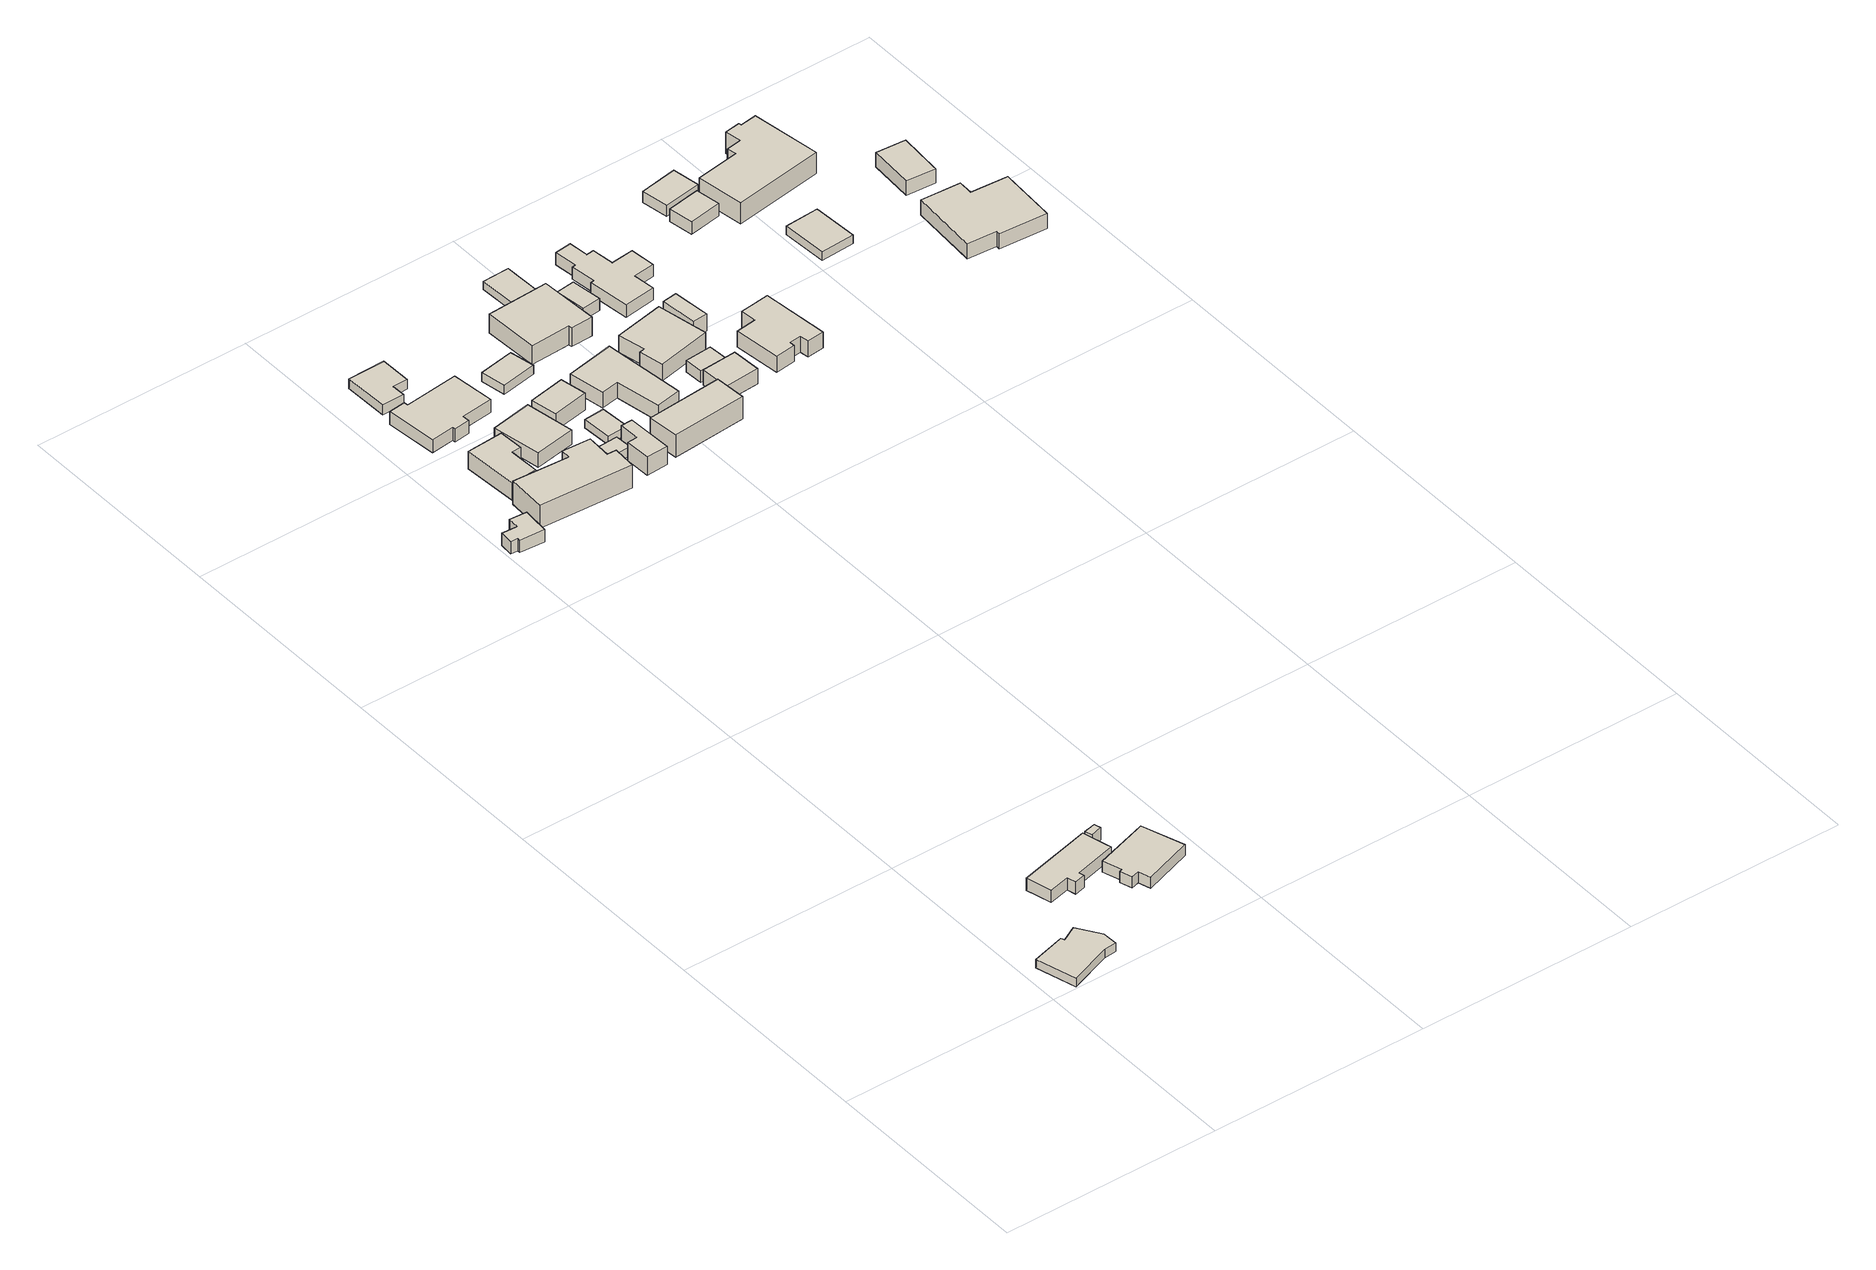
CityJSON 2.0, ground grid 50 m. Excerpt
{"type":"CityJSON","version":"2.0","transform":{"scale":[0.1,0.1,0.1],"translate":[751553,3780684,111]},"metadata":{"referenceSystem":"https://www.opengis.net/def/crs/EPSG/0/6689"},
"CityObjects":{
"building1":{"type":"Building","attributes":{"class":"3001","usage":"461","yearOfConstruction":"0001","measuredHeight":2.2,"storeysAboveGround":9999,"storeysBelowGround":9999,"RiverFloodingRiskAttribute.description":"4","RiverFloodingRiskAttribute.rank":"1","RiverFloodingRiskAttribute.depth":0.094,"RiverFloodingRiskAttribute.adminType":"2","RiverFloodingRiskAttribute.scale":"1","RiverFloodingRiskAttribute.duration":0,"LandSlideRiskAttribute.description":"2","LandSlideRiskAttribute.areaType":"1","BuildingDetailAttribute.totalFloorArea":-9999,"BuildingDetailAttribute.buildingFootprintArea":-9999,"BuildingDetailAttribute.buildingStructureType":"611","BuildingDetailAttribute.fireproofStructureType":"1011","BuildingDetailAttribute.landUseType":"231","BuildingDetailAttribute.specifiedBuildingCoverageRate":-9999,"BuildingDetailAttribute.specifiedFloorAreaRate":-9999,"BuildingDetailAttribute.buildingHeight":-9999,"BuildingDetailAttribute.surveyYear":"0001","BuildingIDAttribute.prefecture":"35","BuildingIDAttribute.city":"35215"},"address":[{"country":"日本","locality":"山口県周南市大字米光米光下"}],"geometry":[{"type":"Solid","lod":"1","boundaries":[[[[0,1,2,3,4,5,6,7]],[[6,8,9,7]],[[5,10,8,6]],[[4,11,10,5]],[[3,12,11,4]],[[2,13,12,3]],[[1,14,13,2]],[[0,15,14,1]],[[7,9,15,0]],[[8,10,11,12,13,14,15,9]]]]}]},
"building2":{"type":"Building","attributes":{"class":"3001","usage":"461","yearOfConstruction":"0001","measuredHeight":3.4,"storeysAboveGround":9999,"storeysBelowGround":9999,"RiverFloodingRiskAttribute.description":"4","RiverFloodingRiskAttribute.rank":"1","RiverFloodingRiskAttribute.depth":0.059,"RiverFloodingRiskAttribute.adminType":"2","RiverFloodingRiskAttribute.scale":"1","RiverFloodingRiskAttribute.duration":1.8,"LandSlideRiskAttribute.description":"2","LandSlideRiskAttribute.areaType":"1","BuildingDetailAttribute.totalFloorArea":-9999,"BuildingDetailAttribute.buildingFootprintArea":-9999,"BuildingDetailAttribute.buildingStructureType":"611","BuildingDetailAttribute.fireproofStructureType":"1011","BuildingDetailAttribute.landUseType":"231","BuildingDetailAttribute.specifiedBuildingCoverageRate":-9999,"BuildingDetailAttribute.specifiedFloorAreaRate":-9999,"BuildingDetailAttribute.buildingHeight":-9999,"BuildingDetailAttribute.surveyYear":"0001","BuildingIDAttribute.prefecture":"35","BuildingIDAttribute.city":"35215"},"address":[{"country":"日本","locality":"山口県周南市大字米光米光下"}],"geometry":[{"type":"Solid","lod":"1","boundaries":[[[[16,17,18,19,20,21,22,23]],[[22,24,25,23]],[[21,26,24,22]],[[20,27,26,21]],[[19,28,27,20]],[[18,29,28,19]],[[17,30,29,18]],[[16,31,30,17]],[[23,25,31,16]],[[24,26,27,28,29,30,31,25]]]]}]},
"building3":{"type":"Building","attributes":{"class":"3001","usage":"461","yearOfConstruction":"0001","measuredHeight":3,"storeysAboveGround":9999,"storeysBelowGround":9999,"RiverFloodingRiskAttribute.description":"4","RiverFloodingRiskAttribute.rank":"1","RiverFloodingRiskAttribute.depth":0.1,"RiverFloodingRiskAttribute.adminType":"2","RiverFloodingRiskAttribute.scale":"1","RiverFloodingRiskAttribute.duration":1.8,"LandSlideRiskAttribute.description":"2","LandSlideRiskAttribute.areaType":"1","BuildingDetailAttribute.totalFloorArea":-9999,"BuildingDetailAttribute.buildingFootprintArea":-9999,"BuildingDetailAttribute.buildingStructureType":"611","BuildingDetailAttribute.fireproofStructureType":"1011","BuildingDetailAttribute.landUseType":"231","BuildingDetailAttribute.specifiedBuildingCoverageRate":-9999,"BuildingDetailAttribute.specifiedFloorAreaRate":-9999,"BuildingDetailAttribute.buildingHeight":-9999,"BuildingDetailAttribute.surveyYear":"0001","BuildingIDAttribute.prefecture":"35","BuildingIDAttribute.city":"35215"},"address":[{"country":"日本","locality":"山口県周南市大字米光米光下"}],"geometry":[{"type":"Solid","lod":"1","boundaries":[[[[32,33,34,35]],[[34,36,37,35]],[[33,38,36,34]],[[32,39,38,33]],[[35,37,39,32]],[[36,38,39,37]]]]}]},
"building4":{"type":"Building","attributes":{"name":"和田老人憩いの家・老人作業所","class":"3001","usage":"461","yearOfConstruction":"0001","measuredHeight":3.2,"storeysAboveGround":9999,"storeysBelowGround":9999,"RiverFloodingRiskAttribute.description":"4","RiverFloodingRiskAttribute.rank":"1","RiverFloodingRiskAttribute.depth":0.117,"RiverFloodingRiskAttribute.adminType":"2","RiverFloodingRiskAttribute.scale":"1","RiverFloodingRiskAttribute.duration":1.8,"LandSlideRiskAttribute.description":"2","LandSlideRiskAttribute.areaType":"1","BuildingDetailAttribute.totalFloorArea":-9999,"BuildingDetailAttribute.buildingFootprintArea":-9999,"BuildingDetailAttribute.buildingStructureType":"611","BuildingDetailAttribute.fireproofStructureType":"1011","BuildingDetailAttribute.landUseType":"231","BuildingDetailAttribute.specifiedBuildingCoverageRate":-9999,"BuildingDetailAttribute.specifiedFloorAreaRate":-9999,"BuildingDetailAttribute.buildingHeight":-9999,"BuildingDetailAttribute.surveyYear":"0001","BuildingIDAttribute.prefecture":"35","BuildingIDAttribute.city":"35215"},"address":[{"country":"日本","locality":"山口県周南市大字米光米光下"}],"geometry":[{"type":"Solid","lod":"1","boundaries":[[[[40,41,42,43,44,45,46,47]],[[46,48,49,47]],[[45,50,48,46]],[[44,51,50,45]],[[43,52,51,44]],[[42,53,52,43]],[[41,54,53,42]],[[40,55,54,41]],[[47,49,55,40]],[[48,50,51,52,53,54,55,49]]]]}]},
"building5":{"type":"Building","attributes":{"class":"3001","usage":"461","yearOfConstruction":"0001","measuredHeight":3,"storeysAboveGround":9999,"storeysBelowGround":9999,"RiverFloodingRiskAttribute.description":"4","RiverFloodingRiskAttribute.rank":"2","RiverFloodingRiskAttribute.depth":1.31,"RiverFloodingRiskAttribute.adminType":"2","RiverFloodingRiskAttribute.scale":"2","RiverFloodingRiskAttribute.duration":4.7,"BuildingDetailAttribute.totalFloorArea":-9999,"BuildingDetailAttribute.buildingFootprintArea":-9999,"BuildingDetailAttribute.buildingStructureType":"611","BuildingDetailAttribute.fireproofStructureType":"1011","BuildingDetailAttribute.landUseType":"231","BuildingDetailAttribute.specifiedBuildingCoverageRate":-9999,"BuildingDetailAttribute.specifiedFloorAreaRate":-9999,"BuildingDetailAttribute.buildingHeight":-9999,"BuildingDetailAttribute.surveyYear":"0001","BuildingIDAttribute.prefecture":"35","BuildingIDAttribute.city":"35215"},"address":[{"country":"日本","locality":"山口県周南市大字米光米光下"}],"geometry":[{"type":"Solid","lod":"1","boundaries":[[[[56,57,58,59,60,61,62,63]],[[62,64,65,63]],[[61,66,64,62]],[[60,67,66,61]],[[59,68,67,60]],[[58,69,68,59]],[[57,70,69,58]],[[56,71,70,57]],[[63,65,71,56]],[[64,66,67,68,69,70,71,65]]]]}]},
"building6":{"type":"Building","attributes":{"class":"3001","usage":"461","yearOfConstruction":"0001","measuredHeight":5.8,"storeysAboveGround":9999,"storeysBelowGround":9999,"RiverFloodingRiskAttribute.description":"4","RiverFloodingRiskAttribute.rank":"1","RiverFloodingRiskAttribute.depth":0.228,"RiverFloodingRiskAttribute.adminType":"2","RiverFloodingRiskAttribute.scale":"1","RiverFloodingRiskAttribute.duration":2.1,"BuildingDetailAttribute.totalFloorArea":-9999,"BuildingDetailAttribute.buildingFootprintArea":-9999,"BuildingDetailAttribute.buildingStructureType":"611","BuildingDetailAttribute.fireproofStructureType":"1011","BuildingDetailAttribute.landUseType":"231","BuildingDetailAttribute.specifiedBuildingCoverageRate":-9999,"BuildingDetailAttribute.specifiedFloorAreaRate":-9999,"BuildingDetailAttribute.buildingHeight":-9999,"BuildingDetailAttribute.surveyYear":"0001","BuildingIDAttribute.prefecture":"35","BuildingIDAttribute.city":"35215"},"address":[{"country":"日本","locality":"山口県周南市大字米光米光下"}],"geometry":[{"type":"Solid","lod":"1","boundaries":[[[[72,73,74,75,76,77]],[[76,78,79,77]],[[75,80,78,76]],[[74,81,80,75]],[[73,82,81,74]],[[72,83,82,73]],[[77,79,83,72]],[[78,80,81,82,83,79]]]]}]},
"building7":{"type":"Building","attributes":{"class":"3001","usage":"461","yearOfConstruction":"0001","measuredHeight":7.4,"storeysAboveGround":9999,"storeysBelowGround":9999,"RiverFloodingRiskAttribute.description":"4","RiverFloodingRiskAttribute.rank":"1","RiverFloodingRiskAttribute.depth":0.228,"RiverFloodingRiskAttribute.adminType":"2","RiverFloodingRiskAttribute.scale":"1","RiverFloodingRiskAttribute.duration":2.1,"BuildingDetailAttribute.totalFloorArea":-9999,"BuildingDetailAttribute.buildingFootprintArea":-9999,"BuildingDetailAttribute.buildingStructureType":"611","BuildingDetailAttribute.fireproofStructureType":"1011","BuildingDetailAttribute.landUseType":"231","BuildingDetailAttribute.specifiedBuildingCoverageRate":-9999,"BuildingDetailAttribute.specifiedFloorAreaRate":-9999,"BuildingDetailAttribute.buildingHeight":-9999,"BuildingDetailAttribute.surveyYear":"0001","BuildingIDAttribute.prefecture":"35","BuildingIDAttribute.city":"35215"},"address":[{"country":"日本","locality":"山口県周南市大字米光米光下"}],"geometry":[{"type":"Solid","lod":"1","boundaries":[[[[84,85,86,87,88,89,90,91]],[[90,92,93,91]],[[89,94,92,90]],[[88,95,94,89]],[[87,96,95,88]],[[86,97,96,87]],[[85,98,97,86]],[[84,99,98,85]],[[91,93,99,84]],[[92,94,95,96,97,98,99,93]]]]}]},
"building8":{"type":"Building","attributes":{"class":"3001","usage":"461","yearOfConstruction":"0001","measuredHeight":2.9,"storeysAboveGround":9999,"storeysBelowGround":9999,"RiverFloodingRiskAttribute.description":"4","RiverFloodingRiskAttribute.rank":"2","RiverFloodingRiskAttribute.depth":0.991,"RiverFloodingRiskAttribute.adminType":"2","RiverFloodingRiskAttribute.scale":"2","RiverFloodingRiskAttribute.duration":1,"BuildingDetailAttribute.totalFloorArea":-9999,"BuildingDetailAttribute.buildingFootprintArea":-9999,"BuildingDetailAttribute.buildingStructureType":"611","BuildingDetailAttribute.fireproofStructureType":"1011","BuildingDetailAttribute.landUseType":"231","BuildingDetailAttribute.specifiedBuildingCoverageRate":-9999,"BuildingDetailAttribute.specifiedFloorAreaRate":-9999,"BuildingDetailAttribute.buildingHeight":-9999,"BuildingDetailAttribute.surveyYear":"0001","BuildingIDAttribute.prefecture":"35","BuildingIDAttribute.city":"35215"},"address":[{"country":"日本","locality":"山口県周南市大字米光米光下"}],"geometry":[{"type":"Solid","lod":"1","boundaries":[[[[100,101,102,103,104,105]],[[104,106,107,105]],[[103,108,106,104]],[[102,109,108,103]],[[101,110,109,102]],[[100,111,110,101]],[[105,107,111,100]],[[106,108,109,110,111,107]]]]}]},
"building9":{"type":"Building","attributes":{"class":"3001","usage":"461","yearOfConstruction":"0001","measuredHeight":5.1,"storeysAboveGround":9999,"storeysBelowGround":9999,"RiverFloodingRiskAttribute.description":"4","RiverFloodingRiskAttribute.rank":"2","RiverFloodingRiskAttribute.depth":1.41,"RiverFloodingRiskAttribute.adminType":"2","RiverFloodingRiskAttribute.scale":"2","RiverFloodingRiskAttribute.duration":1.6,"BuildingDetailAttribute.totalFloorArea":-9999,"BuildingDetailAttribute.buildingFootprintArea":-9999,"BuildingDetailAttribute.buildingStructureType":"611","BuildingDetailAttribute.fireproofStructureType":"1011","BuildingDetailAttribute.landUseType":"231","BuildingDetailAttribute.specifiedBuildingCoverageRate":-9999,"BuildingDetailAttribute.specifiedFloorAreaRate":-9999,"BuildingDetailAttribute.buildingHeight":-9999,"BuildingDetailAttribute.surveyYear":"0001","BuildingIDAttribute.prefecture":"35","BuildingIDAttribute.city":"35215"},"address":[{"country":"日本","locality":"山口県周南市大字米光米光下"}],"geometry":[{"type":"Solid","lod":"1","boundaries":[[[[112,113,114,115,116,117,118,119,120,121]],[[120,122,123,121]],[[119,124,122,120]],[[118,125,124,119]],[[117,126,125,118]],[[116,127,126,117]],[[115,128,127,116]],[[114,129,128,115]],[[113,130,129,114]],[[112,131,130,113]],[[121,123,131,112]],[[122,124,125,126,127,128,129,130,131,123]]]]}]},
"building10":{"type":"Building","attributes":{"class":"3001","usage":"461","yearOfConstruction":"0001","measuredHeight":5,"storeysAboveGround":9999,"storeysBelowGround":9999,"RiverFloodingRiskAttribute.description":"4","RiverFloodingRiskAttribute.rank":"1","RiverFloodingRiskAttribute.depth":0.011,"RiverFloodingRiskAttribute.adminType":"2","RiverFloodingRiskAttribute.scale":"1","RiverFloodingRiskAttribute.duration":2.1,"BuildingDetailAttribute.totalFloorArea":-9999,"BuildingDetailAttribute.buildingFootprintArea":-9999,"BuildingDetailAttribute.buildingStructureType":"611","BuildingDetailAttribute.fireproofStructureType":"1011","BuildingDetailAttribute.landUseType":"231","BuildingDetailAttribute.specifiedBuildingCoverageRate":-9999,"BuildingDetailAttribute.specifiedFloorAreaRate":-9999,"BuildingDetailAttribute.buildingHeight":-9999,"BuildingDetailAttribute.surveyYear":"0001","BuildingIDAttribute.prefecture":"35","BuildingIDAttribute.city":"35215"},"address":[{"country":"日本","locality":"山口県周南市大字米光米光下"}],"geometry":[{"type":"Solid","lod":"1","boundaries":[[[[132,133,134,135]],[[134,136,137,135]],[[133,138,136,134]],[[132,139,138,133]],[[135,137,139,132]],[[136,138,139,137]]]]}]},
"building11":{"type":"Building","attributes":{"class":"3001","usage":"461","yearOfConstruction":"0001","measuredHeight":2.4,"storeysAboveGround":9999,"storeysBelowGround":9999,"RiverFloodingRiskAttribute.description":"4","RiverFloodingRiskAttribute.rank":"1","RiverFloodingRiskAttribute.depth":0.007,"RiverFloodingRiskAttribute.adminType":"2","RiverFloodingRiskAttribute.scale":"1","RiverFloodingRiskAttribute.duration":2.1,"BuildingDetailAttribute.totalFloorArea":-9999,"BuildingDetailAttribute.buildingFootprintArea":-9999,"BuildingDetailAttribute.buildingStructureType":"611","BuildingDetailAttribute.fireproofStructureType":"1011","BuildingDetailAttribute.landUseType":"231","BuildingDetailAttribute.specifiedBuildingCoverageRate":-9999,"BuildingDetailAttribute.specifiedFloorAreaRate":-9999,"BuildingDetailAttribute.buildingHeight":-9999,"BuildingDetailAttribute.surveyYear":"0001","BuildingIDAttribute.prefecture":"35","BuildingIDAttribute.city":"35215"},"address":[{"country":"日本","locality":"山口県周南市大字米光米光下"}],"geometry":[{"type":"Solid","lod":"1","boundaries":[[[[140,141,142,143]],[[142,144,145,143]],[[141,146,144,142]],[[140,147,146,141]],[[143,145,147,140]],[[144,146,147,145]]]]}]},
"building12":{"type":"Building","attributes":{"class":"3001","usage":"461","yearOfConstruction":"0001","measuredHeight":4.7,"storeysAboveGround":9999,"storeysBelowGround":9999,"RiverFloodingRiskAttribute.description":"4","RiverFloodingRiskAttribute.rank":"1","RiverFloodingRiskAttribute.depth":0.129,"RiverFloodingRiskAttribute.adminType":"2","RiverFloodingRiskAttribute.scale":"1","RiverFloodingRiskAttribute.duration":2.1,"BuildingDetailAttribute.totalFloorArea":-9999,"BuildingDetailAttribute.buildingFootprintArea":-9999,"BuildingDetailAttribute.buildingStructureType":"611","BuildingDetailAttribute.fireproofStructureType":"1011","BuildingDetailAttribute.landUseType":"231","BuildingDetailAttribute.specifiedBuildingCoverageRate":-9999,"BuildingDetailAttribute.specifiedFloorAreaRate":-9999,"BuildingDetailAttribute.buildingHeight":-9999,"BuildingDetailAttribute.surveyYear":"0001","BuildingIDAttribute.prefecture":"35","BuildingIDAttribute.city":"35215"},"address":[{"country":"日本","locality":"山口県周南市大字米光米光下"}],"geometry":[{"type":"Solid","lod":"1","boundaries":[[[[148,149,150,151,152,153]],[[152,154,155,153]],[[151,156,154,152]],[[150,157,156,151]],[[149,158,157,150]],[[148,159,158,149]],[[153,155,159,148]],[[154,156,157,158,159,155]]]]}]},
"building13":{"type":"Building","attributes":{"class":"3001","usage":"461","yearOfConstruction":"0001","measuredHeight":4.2,"storeysAboveGround":9999,"storeysBelowGround":9999,"RiverFloodingRiskAttribute.description":"4","RiverFloodingRiskAttribute.rank":"1","RiverFloodingRiskAttribute.depth":0.018,"RiverFloodingRiskAttribute.adminType":"2","RiverFloodingRiskAttribute.scale":"1","RiverFloodingRiskAttribute.duration":2.1,"BuildingDetailAttribute.totalFloorArea":-9999,"BuildingDetailAttribute.buildingFootprintArea":-9999,"BuildingDetailAttribute.buildingStructureType":"611","BuildingDetailAttribute.fireproofStructureType":"1011","BuildingDetailAttribute.landUseType":"231","BuildingDetailAttribute.specifiedBuildingCoverageRate":-9999,"BuildingDetailAttribute.specifiedFloorAreaRate":-9999,"BuildingDetailAttribute.buildingHeight":-9999,"BuildingDetailAttribute.surveyYear":"0001","BuildingIDAttribute.prefecture":"35","BuildingIDAttribute.city":"35215"},"address":[{"country":"日本","locality":"山口県周南市大字米光米光下"}],"geometry":[{"type":"Solid","lod":"1","boundaries":[[[[160,161,162,163]],[[162,164,165,163]],[[161,166,164,162]],[[160,167,166,161]],[[163,165,167,160]],[[164,166,167,165]]]]}]},
"building14":{"type":"Building","attributes":{"class":"3001","usage":"461","yearOfConstruction":"0001","measuredHeight":2,"storeysAboveGround":9999,"storeysBelowGround":9999,"RiverFloodingRiskAttribute.description":"4","RiverFloodingRiskAttribute.rank":"1","RiverFloodingRiskAttribute.depth":0.123,"RiverFloodingRiskAttribute.adminType":"2","RiverFloodingRiskAttribute.scale":"1","RiverFloodingRiskAttribute.duration":2.1,"BuildingDetailAttribute.totalFloorArea":-9999,"BuildingDetailAttribute.buildingFootprintArea":-9999,"BuildingDetailAttribute.buildingStructureType":"611","BuildingDetailAttribute.fireproofStructureType":"1011","BuildingDetailAttribute.landUseType":"231","BuildingDetailAttribute.specifiedBuildingCoverageRate":-9999,"BuildingDetailAttribute.specifiedFloorAreaRate":-9999,"BuildingDetailAttribute.buildingHeight":-9999,"BuildingDetailAttribute.surveyYear":"0001","BuildingIDAttribute.prefecture":"35","BuildingIDAttribute.city":"35215"},"address":[{"country":"日本","locality":"山口県周南市大字米光米光下"}],"geometry":[{"type":"Solid","lod":"1","boundaries":[[[[168,169,170,171]],[[170,172,173,171]],[[169,174,172,170]],[[168,175,174,169]],[[171,173,175,168]],[[172,174,175,173]]]]}]},
"building15":{"type":"Building","attributes":{"class":"3001","usage":"461","yearOfConstruction":"0001","measuredHeight":2.4,"storeysAboveGround":9999,"storeysBelowGround":9999,"RiverFloodingRiskAttribute.description":"4","RiverFloodingRiskAttribute.rank":"2","RiverFloodingRiskAttribute.depth":1.31,"RiverFloodingRiskAttribute.adminType":"2","RiverFloodingRiskAttribute.scale":"2","RiverFloodingRiskAttribute.duration":1.6,"BuildingDetailAttribute.totalFloorArea":-9999,"BuildingDetailAttribute.buildingFootprintArea":-9999,"BuildingDetailAttribute.buildingStructureType":"611","BuildingDetailAttribute.fireproofStructureType":"1011","BuildingDetailAttribute.landUseType":"231","BuildingDetailAttribute.specifiedBuildingCoverageRate":-9999,"BuildingDetailAttribute.specifiedFloorAreaRate":-9999,"BuildingDetailAttribute.buildingHeight":-9999,"BuildingDetailAttribute.surveyYear":"0001","BuildingIDAttribute.prefecture":"35","BuildingIDAttribute.city":"35215"},"address":[{"country":"日本","locality":"山口県周南市大字米光米光下"}],"geometry":[{"type":"Solid","lod":"1","boundaries":[[[[176,177,178,179]],[[178,180,181,179]],[[177,182,180,178]],[[176,183,182,177]],[[179,181,183,176]],[[180,182,183,181]]]]}]},
"building16":{"type":"Building","attributes":{"class":"3001","usage":"461","yearOfConstruction":"0001","measuredHeight":5.1,"storeysAboveGround":9999,"storeysBelowGround":9999,"RiverFloodingRiskAttribute.description":"4","RiverFloodingRiskAttribute.rank":"1","RiverFloodingRiskAttribute.depth":0.175,"RiverFloodingRiskAttribute.adminType":"2","RiverFloodingRiskAttribute.scale":"1","RiverFloodingRiskAttribute.duration":2.7,"BuildingDetailAttribute.totalFloorArea":-9999,"BuildingDetailAttribute.buildingFootprintArea":-9999,"BuildingDetailAttribute.buildingStructureType":"611","BuildingDetailAttribute.fireproofStructureType":"1011","BuildingDetailAttribute.landUseType":"231","BuildingDetailAttribute.specifiedBuildingCoverageRate":-9999,"BuildingDetailAttribute.specifiedFloorAreaRate":-9999,"BuildingDetailAttribute.buildingHeight":-9999,"BuildingDetailAttribute.surveyYear":"0001","BuildingIDAttribute.prefecture":"35","BuildingIDAttribute.city":"35215"},"address":[{"country":"日本","locality":"山口県周南市大字米光米光下"}],"geometry":[{"type":"Solid","lod":"1","boundaries":[[[[184,185,186,187,188,189]],[[188,190,191,189]],[[187,192,190,188]],[[186,193,192,187]],[[185,194,193,186]],[[184,195,194,185]],[[189,191,195,184]],[[190,192,193,194,195,191]]]]}]},
"building17":{"type":"Building","attributes":{"class":"3001","usage":"461","yearOfConstruction":"0001","measuredHeight":5.5,"storeysAboveGround":9999,"storeysBelowGround":9999,"RiverFloodingRiskAttribute.description":"4","RiverFloodingRiskAttribute.rank":"1","RiverFloodingRiskAttribute.depth":0.495,"RiverFloodingRiskAttribute.adminType":"2","RiverFloodingRiskAttribute.scale":"1","RiverFloodingRiskAttribute.duration":2.7,"BuildingDetailAttribute.totalFloorArea":-9999,"BuildingDetailAttribute.buildingFootprintArea":-9999,"BuildingDetailAttribute.buildingStructureType":"611","BuildingDetailAttribute.fireproofStructureType":"1011","BuildingDetailAttribute.landUseType":"231","BuildingDetailAttribute.specifiedBuildingCoverageRate":-9999,"BuildingDetailAttribute.specifiedFloorAreaRate":-9999,"BuildingDetailAttribute.buildingHeight":-9999,"BuildingDetailAttribute.surveyYear":"0001","BuildingIDAttribute.prefecture":"35","BuildingIDAttribute.city":"35215"},"address":[{"country":"日本","locality":"山口県周南市大字米光米光下"}],"geometry":[{"type":"Solid","lod":"1","boundaries":[[[[196,197,198,199]],[[198,200,201,199]],[[197,202,200,198]],[[196,203,202,197]],[[199,201,203,196]],[[200,202,203,201]]]]}]},
"building18":{"type":"Building","attributes":{"class":"3001","usage":"461","yearOfConstruction":"0001","measuredHeight":6.4,"storeysAboveGround":9999,"storeysBelowGround":9999,"RiverFloodingRiskAttribute.description":"4","RiverFloodingRiskAttribute.rank":"2","RiverFloodingRiskAttribute.depth":1.49,"RiverFloodingRiskAttribute.adminType":"2","RiverFloodingRiskAttribute.scale":"2","RiverFloodingRiskAttribute.duration":2.1,"BuildingDetailAttribute.totalFloorArea":-9999,"BuildingDetailAttribute.buildingFootprintArea":-9999,"BuildingDetailAttribute.buildingStructureType":"611","BuildingDetailAttribute.fireproofStructureType":"1011","BuildingDetailAttribute.landUseType":"231","BuildingDetailAttribute.specifiedBuildingCoverageRate":-9999,"BuildingDetailAttribute.specifiedFloorAreaRate":-9999,"BuildingDetailAttribute.buildingHeight":-9999,"BuildingDetailAttribute.surveyYear":"0001","BuildingIDAttribute.prefecture":"35","BuildingIDAttribute.city":"35215"},"address":[{"country":"日本","locality":"山口県周南市大字米光米光下"}],"geometry":[{"type":"Solid","lod":"1","boundaries":[[[[204,205,206,207,208,209]],[[208,210,211,209]],[[207,212,210,208]],[[206,213,212,207]],[[205,214,213,206]],[[204,215,214,205]],[[209,211,215,204]],[[210,212,213,214,215,211]]]]}]},
"building19":{"type":"Building","attributes":{"class":"3001","usage":"461","yearOfConstruction":"0001","measuredHeight":2.5,"storeysAboveGround":9999,"storeysBelowGround":9999,"RiverFloodingRiskAttribute.description":"4","RiverFloodingRiskAttribute.rank":"2","RiverFloodingRiskAttribute.depth":1.3,"RiverFloodingRiskAttribute.adminType":"2","RiverFloodingRiskAttribute.scale":"2","RiverFloodingRiskAttribute.duration":1.4,"BuildingDetailAttribute.totalFloorArea":-9999,"BuildingDetailAttribute.buildingFootprintArea":-9999,"BuildingDetailAttribute.buildingStructureType":"611","BuildingDetailAttribute.fireproofStructureType":"1011","BuildingDetailAttribute.landUseType":"231","BuildingDetailAttribute.specifiedBuildingCoverageRate":-9999,"BuildingDetailAttribute.specifiedFloorAreaRate":-9999,"BuildingDetailAttribute.buildingHeight":-9999,"BuildingDetailAttribute.surveyYear":"0001","BuildingIDAttribute.prefecture":"35","BuildingIDAttribute.city":"35215"},"address":[{"country":"日本","locality":"山口県周南市大字米光米光下"}],"geometry":[{"type":"Solid","lod":"1","boundaries":[[[[216,217,218,219]],[[218,220,221,219]],[[217,222,220,218]],[[216,223,222,217]],[[219,221,223,216]],[[220,222,223,221]]]]}]},
"building20":{"type":"Building","attributes":{"class":"3001","usage":"461","yearOfConstruction":"0001","measuredHeight":4,"storeysAboveGround":9999,"storeysBelowGround":9999,"RiverFloodingRiskAttribute.description":"4","RiverFloodingRiskAttribute.rank":"1","RiverFloodingRiskAttribute.depth":0.173,"RiverFloodingRiskAttribute.adminType":"2","RiverFloodingRiskAttribute.scale":"1","RiverFloodingRiskAttribute.duration":2.7,"BuildingDetailAttribute.totalFloorArea":-9999,"BuildingDetailAttribute.buildingFootprintArea":-9999,"BuildingDetailAttribute.buildingStructureType":"611","BuildingDetailAttribute.fireproofStructureType":"1011","BuildingDetailAttribute.landUseType":"231","BuildingDetailAttribute.specifiedBuildingCoverageRate":-9999,"BuildingDetailAttribute.specifiedFloorAreaRate":-9999,"BuildingDetailAttribute.buildingHeight":-9999,"BuildingDetailAttribute.surveyYear":"0001","BuildingIDAttribute.prefecture":"35","BuildingIDAttribute.city":"35215"},"address":[{"country":"日本","locality":"山口県周南市大字米光米光下"}],"geometry":[{"type":"Solid","lod":"1","boundaries":[[[[224,225,226,227]],[[226,228,229,227]],[[225,230,228,226]],[[224,231,230,225]],[[227,229,231,224]],[[228,230,231,229]]]]}]},
"building21":{"type":"Building","attributes":{"class":"3001","usage":"461","yearOfConstruction":"0001","measuredHeight":3,"storeysAboveGround":9999,"storeysBelowGround":9999,"RiverFloodingRiskAttribute.description":"4","RiverFloodingRiskAttribute.rank":"1","RiverFloodingRiskAttribute.depth":0.102,"RiverFloodingRiskAttribute.adminType":"2","RiverFloodingRiskAttribute.scale":"1","RiverFloodingRiskAttribute.duration":2.7,"BuildingDetailAttribute.totalFloorArea":-9999,"BuildingDetailAttribute.buildingFootprintArea":-9999,"BuildingDetailAttribute.buildingStructureType":"611","BuildingDetailAttribute.fireproofStructureType":"1011","BuildingDetailAttribute.landUseType":"231","BuildingDetailAttribute.specifiedBuildingCoverageRate":-9999,"BuildingDetailAttribute.specifiedFloorAreaRate":-9999,"BuildingDetailAttribute.buildingHeight":-9999,"BuildingDetailAttribute.surveyYear":"0001","BuildingIDAttribute.prefecture":"35","BuildingIDAttribute.city":"35215"},"address":[{"country":"日本","locality":"山口県周南市大字米光米光下"}],"geometry":[{"type":"Solid","lod":"1","boundaries":[[[[232,233,234,235]],[[234,236,237,235]],[[233,238,236,234]],[[232,239,238,233]],[[235,237,239,232]],[[236,238,239,237]]]]}]},
"building22":{"type":"Building","attributes":{"class":"3001","usage":"461","yearOfConstruction":"0001","measuredHeight":5.5,"storeysAboveGround":9999,"storeysBelowGround":9999,"RiverFloodingRiskAttribute.description":"4","RiverFloodingRiskAttribute.rank":"1","RiverFloodingRiskAttribute.depth":0.075,"RiverFloodingRiskAttribute.adminType":"2","RiverFloodingRiskAttribute.scale":"1","RiverFloodingRiskAttribute.duration":2.7,"BuildingDetailAttribute.totalFloorArea":-9999,"BuildingDetailAttribute.buildingFootprintArea":-9999,"BuildingDetailAttribute.buildingStructureType":"611","BuildingDetailAttribute.fireproofStructureType":"1011","BuildingDetailAttribute.landUseType":"231","BuildingDetailAttribute.specifiedBuildingCoverageRate":-9999,"BuildingDetailAttribute.specifiedFloorAreaRate":-9999,"BuildingDetailAttribute.buildingHeight":-9999,"BuildingDetailAttribute.surveyYear":"0001","BuildingIDAttribute.prefecture":"35","BuildingIDAttribute.city":"35215"},"address":[{"country":"日本","locality":"山口県周南市大字米光米光下"}],"geometry":[{"type":"Solid","lod":"1","boundaries":[[[[240,241,242,243,244,245]],[[244,246,247,245]],[[243,248,246,244]],[[242,249,248,243]],[[241,250,249,242]],[[240,251,250,241]],[[245,247,251,240]],[[246,248,249,250,251,247]]]]}]},
"building23":{"type":"Building","attributes":{"class":"3003","usage":"461","yearOfConstruction":"0001","measuredHeight":3,"storeysAboveGround":9999,"storeysBelowGround":9999,"RiverFloodingRiskAttribute.description":"4","RiverFloodingRiskAttribute.rank":"2","RiverFloodingRiskAttribute.depth":1.51,"RiverFloodingRiskAttribute.adminType":"2","RiverFloodingRiskAttribute.scale":"2","RiverFloodingRiskAttribute.duration":2.1,"BuildingDetailAttribute.totalFloorArea":-9999,"BuildingDetailAttribute.buildingFootprintArea":-9999,"BuildingDetailAttribute.buildingStructureType":"611","BuildingDetailAttribute.fireproofStructureType":"1011","BuildingDetailAttribute.landUseType":"231","BuildingDetailAttribute.specifiedBuildingCoverageRate":-9999,"BuildingDetailAttribute.specifiedFloorAreaRate":-9999,"BuildingDetailAttribute.buildingHeight":-9999,"BuildingDetailAttribute.surveyYear":"0001","BuildingIDAttribute.prefecture":"35","BuildingIDAttribute.city":"35215"},"address":[{"country":"日本","locality":"山口県周南市大字米光米光下"}],"geometry":[{"type":"Solid","lod":"1","boundaries":[[[[252,253,254,255]],[[254,256,257,255]],[[253,258,256,254]],[[252,259,258,253]],[[255,257,259,252]],[[256,258,259,257]]]]}]},
"building24":{"type":"Building","attributes":{"class":"3001","usage":"461","yearOfConstruction":"0001","measuredHeight":4.7,"storeysAboveGround":9999,"storeysBelowGround":9999,"RiverFloodingRiskAttribute.description":"4","RiverFloodingRiskAttribute.rank":"1","RiverFloodingRiskAttribute.depth":0.049,"RiverFloodingRiskAttribute.adminType":"2","RiverFloodingRiskAttribute.scale":"1","RiverFloodingRiskAttribute.duration":2.1,"BuildingDetailAttribute.totalFloorArea":-9999,"BuildingDetailAttribute.buildingFootprintArea":-9999,"BuildingDetailAttribute.buildingStructureType":"611","BuildingDetailAttribute.fireproofStructureType":"1011","BuildingDetailAttribute.landUseType":"231","BuildingDetailAttribute.specifiedBuildingCoverageRate":-9999,"BuildingDetailAttribute.specifiedFloorAreaRate":-9999,"BuildingDetailAttribute.buildingHeight":-9999,"BuildingDetailAttribute.surveyYear":"0001","BuildingIDAttribute.prefecture":"35","BuildingIDAttribute.city":"35215"},"address":[{"country":"日本","locality":"山口県周南市大字米光米光下"}],"geometry":[{"type":"Solid","lod":"1","boundaries":[[[[260,261,262,263]],[[262,264,265,263]],[[261,266,264,262]],[[260,267,266,261]],[[263,265,267,260]],[[264,266,267,265]]]]}]},
"building25":{"type":"Building","attributes":{"class":"3001","usage":"461","yearOfConstruction":"0001","measuredHeight":4.5,"storeysAboveGround":9999,"storeysBelowGround":9999,"RiverFloodingRiskAttribute.description":"4","RiverFloodingRiskAttribute.rank":"2","RiverFloodingRiskAttribute.depth":1.33,"RiverFloodingRiskAttribute.adminType":"2","RiverFloodingRiskAttribute.scale":"2","RiverFloodingRiskAttribute.duration":2.1,"BuildingDetailAttribute.totalFloorArea":-9999,"BuildingDetailAttribute.buildingFootprintArea":-9999,"BuildingDetailAttribute.buildingStructureType":"611","BuildingDetailAttribute.fireproofStructureType":"1011","BuildingDetailAttribute.landUseType":"231","BuildingDetailAttribute.specifiedBuildingCoverageRate":-9999,"BuildingDetailAttribute.specifiedFloorAreaRate":-9999,"BuildingDetailAttribute.buildingHeight":-9999,"BuildingDetailAttribute.surveyYear":"0001","BuildingIDAttribute.prefecture":"35","BuildingIDAttribute.city":"35215"},"address":[{"country":"日本","locality":"山口県周南市大字米光米光下"}],"geometry":[{"type":"Solid","lod":"1","boundaries":[[[[268,269,270,271,272,273,274,275,276,277,278,279,280,281]],[[280,282,283,281]],[[279,284,282,280]],[[278,285,284,279]],[[277,286,285,278]],[[276,287,286,277]],[[275,288,287,276]],[[274,289,288,275]],[[273,290,289,274]],[[272,291,290,273]],[[271,292,291,272]],[[270,293,292,271]],[[269,294,293,270]],[[268,295,294,269]],[[281,283,295,268]],[[282,284,285,286,287,288,289,290,291,292,293,294,295,283]]]]}]},
"building26":{"type":"Building","attributes":{"class":"3001","usage":"461","yearOfConstruction":"0001","measuredHeight":6.2,"storeysAboveGround":9999,"storeysBelowGround":9999,"RiverFloodingRiskAttribute.description":"4","RiverFloodingRiskAttribute.rank":"1","RiverFloodingRiskAttribute.depth":0.042,"RiverFloodingRiskAttribute.adminType":"2","RiverFloodingRiskAttribute.scale":"1","RiverFloodingRiskAttribute.duration":2.6,"BuildingDetailAttribute.totalFloorArea":-9999,"BuildingDetailAttribute.buildingFootprintArea":-9999,"BuildingDetailAttribute.buildingStructureType":"611","BuildingDetailAttribute.fireproofStructureType":"1011","BuildingDetailAttribute.landUseType":"231","BuildingDetailAttribute.specifiedBuildingCoverageRate":-9999,"BuildingDetailAttribute.specifiedFloorAreaRate":-9999,"BuildingDetailAttribute.buildingHeight":-9999,"BuildingDetailAttribute.surveyYear":"0001","BuildingIDAttribute.prefecture":"35","BuildingIDAttribute.city":"35215"},"address":[{"country":"日本","locality":"山口県周南市大字米光米光上"}],"geometry":[{"type":"Solid","lod":"1","boundaries":[[[[296,297,298,299,300,301,302,303,304,305]],[[304,306,307,305]],[[303,308,306,304]],[[302,309,308,303]],[[301,310,309,302]],[[300,311,310,301]],[[299,312,311,300]],[[298,313,312,299]],[[297,314,313,298]],[[296,315,314,297]],[[305,307,315,296]],[[306,308,309,310,311,312,313,314,315,307]]]]}]},
"building27":{"type":"Building","attributes":{"class":"3001","usage":"461","yearOfConstruction":"0001","measuredHeight":3.5,"storeysAboveGround":9999,"storeysBelowGround":9999,"RiverFloodingRiskAttribute.description":"4","RiverFloodingRiskAttribute.rank":"2","RiverFloodingRiskAttribute.depth":1.6,"RiverFloodingRiskAttribute.adminType":"2","RiverFloodingRiskAttribute.scale":"2","RiverFloodingRiskAttribute.duration":1.8,"BuildingDetailAttribute.totalFloorArea":-9999,"BuildingDetailAttribute.buildingFootprintArea":-9999,"BuildingDetailAttribute.buildingStructureType":"611","BuildingDetailAttribute.fireproofStructureType":"1011","BuildingDetailAttribute.landUseType":"231","BuildingDetailAttribute.specifiedBuildingCoverageRate":-9999,"BuildingDetailAttribute.specifiedFloorAreaRate":-9999,"BuildingDetailAttribute.buildingHeight":-9999,"BuildingDetailAttribute.surveyYear":"0001","BuildingIDAttribute.prefecture":"35","BuildingIDAttribute.city":"35215"},"address":[{"country":"日本","locality":"山口県周南市大字米光米光上"}],"geometry":[{"type":"Solid","lod":"1","boundaries":[[[[316,317,318,319]],[[318,320,321,319]],[[317,322,320,318]],[[316,323,322,317]],[[319,321,323,316]],[[320,322,323,321]]]]}]},
"building28":{"type":"Building","attributes":{"class":"3001","usage":"461","yearOfConstruction":"0001","measuredHeight":3.4,"storeysAboveGround":9999,"storeysBelowGround":9999,"RiverFloodingRiskAttribute.description":"4","RiverFloodingRiskAttribute.rank":"2","RiverFloodingRiskAttribute.depth":1.49,"RiverFloodingRiskAttribute.adminType":"2","RiverFloodingRiskAttribute.scale":"2","RiverFloodingRiskAttribute.duration":1.8,"BuildingDetailAttribute.totalFloorArea":-9999,"BuildingDetailAttribute.buildingFootprintArea":-9999,"BuildingDetailAttribute.buildingStructureType":"611","BuildingDetailAttribute.fireproofStructureType":"1011","BuildingDetailAttribute.landUseType":"231","BuildingDetailAttribute.specifiedBuildingCoverageRate":-9999,"BuildingDetailAttribute.specifiedFloorAreaRate":-9999,"BuildingDetailAttribute.buildingHeight":-9999,"BuildingDetailAttribute.surveyYear":"0001","BuildingIDAttribute.prefecture":"35","BuildingIDAttribute.city":"35215"},"address":[{"country":"日本","locality":"山口県周南市大字米光米光上"}],"geometry":[{"type":"Solid","lod":"1","boundaries":[[[[324,325,326,327]],[[326,328,329,327]],[[325,330,328,326]],[[324,331,330,325]],[[327,329,331,324]],[[328,330,331,329]]]]}]},
"building29":{"type":"Building","attributes":{"class":"3001","usage":"461","yearOfConstruction":"0001","measuredHeight":3.4,"storeysAboveGround":9999,"storeysBelowGround":9999,"RiverFloodingRiskAttribute.description":"4","RiverFloodingRiskAttribute.rank":"2","RiverFloodingRiskAttribute.depth":1.47,"RiverFloodingRiskAttribute.adminType":"2","RiverFloodingRiskAttribute.scale":"2","RiverFloodingRiskAttribute.duration":2.4,"BuildingDetailAttribute.totalFloorArea":-9999,"BuildingDetailAttribute.buildingFootprintArea":-9999,"BuildingDetailAttribute.buildingStructureType":"611","BuildingDetailAttribute.fireproofStructureType":"1011","BuildingDetailAttribute.landUseType":"231","BuildingDetailAttribute.specifiedBuildingCoverageRate":-9999,"BuildingDetailAttribute.specifiedFloorAreaRate":-9999,"BuildingDetailAttribute.buildingHeight":-9999,"BuildingDetailAttribute.surveyYear":"0001","BuildingIDAttribute.prefecture":"35","BuildingIDAttribute.city":"35215"},"address":[{"country":"日本","locality":"山口県周南市大字米光米光上"}],"geometry":[{"type":"Solid","lod":"1","boundaries":[[[[332,333,334,335]],[[334,336,337,335]],[[333,338,336,334]],[[332,339,338,333]],[[335,337,339,332]],[[336,338,339,337]]]]}]},
"building30":{"type":"Building","attributes":{"class":"3001","usage":"461","yearOfConstruction":"0001","measuredHeight":6.3,"storeysAboveGround":9999,"storeysBelowGround":9999,"RiverFloodingRiskAttribute.description":"4","RiverFloodingRiskAttribute.rank":"2","RiverFloodingRiskAttribute.depth":1.68,"RiverFloodingRiskAttribute.adminType":"2","RiverFloodingRiskAttribute.scale":"2","RiverFloodingRiskAttribute.duration":1.9,"BuildingDetailAttribute.totalFloorArea":-9999,"BuildingDetailAttribute.buildingFootprintArea":-9999,"BuildingDetailAttribute.buildingStructureType":"611","BuildingDetailAttribute.fireproofStructureType":"1011","BuildingDetailAttribute.landUseType":"231","BuildingDetailAttribute.specifiedBuildingCoverageRate":-9999,"BuildingDetailAttribute.specifiedFloorAreaRate":-9999,"BuildingDetailAttribute.buildingHeight":-9999,"BuildingDetailAttribute.surveyYear":"0001","BuildingIDAttribute.prefecture":"35","BuildingIDAttribute.city":"35215"},"address":[{"country":"日本","locality":"山口県周南市大字米光米光上"}],"geometry":[{"type":"Solid","lod":"1","boundaries":[[[[340,341,342,343,344,345,346,347,348,349]],[[348,350,351,349]],[[347,352,350,348]],[[346,353,352,347]],[[345,354,353,346]],[[344,355,354,345]],[[343,356,355,344]],[[342,357,356,343]],[[341,358,357,342]],[[340,359,358,341]],[[349,351,359,340]],[[350,352,353,354,355,356,357,358,359,351]]]]}]},
"building31":{"type":"Building","attributes":{"class":"3001","usage":"461","yearOfConstruction":"0001","measuredHeight":6.1,"storeysAboveGround":9999,"storeysBelowGround":9999,"RiverFloodingRiskAttribute.description":"4","RiverFloodingRiskAttribute.rank":"2","RiverFloodingRiskAttribute.depth":0.526,"RiverFloodingRiskAttribute.adminType":"2","RiverFloodingRiskAttribute.scale":"1","RiverFloodingRiskAttribute.duration":3.3,"BuildingDetailAttribute.totalFloorArea":-9999,"BuildingDetailAttribute.buildingFootprintArea":-9999,"BuildingDetailAttribute.buildingStructureType":"611","BuildingDetailAttribute.fireproofStructureType":"1011","BuildingDetailAttribute.landUseType":"231","BuildingDetailAttribute.specifiedBuildingCoverageRate":-9999,"BuildingDetailAttribute.specifiedFloorAreaRate":-9999,"BuildingDetailAttribute.buildingHeight":-9999,"BuildingDetailAttribute.surveyYear":"0001","BuildingIDAttribute.prefecture":"35","BuildingIDAttribute.city":"35215"},"address":[{"country":"日本","locality":"山口県周南市大字米光米光上"}],"geometry":[{"type":"Solid","lod":"1","boundaries":[[[[360,361,362,363,364,365,366,367]],[[366,368,369,367]],[[365,370,368,366]],[[364,371,370,365]],[[363,372,371,364]],[[362,373,372,363]],[[361,374,373,362]],[[360,375,374,361]],[[367,369,375,360]],[[368,370,371,372,373,374,375,369]]]]}]},
"building32":{"type":"Building","attributes":{"name":"新南陽米光簡易郵便局","class":"3001","usage":"461","yearOfConstruction":"0001","measuredHeight":4,"storeysAboveGround":9999,"storeysBelowGround":9999,"RiverFloodingRiskAttribute.description":"4","RiverFloodingRiskAttribute.rank":"2","RiverFloodingRiskAttribute.depth":2,"RiverFloodingRiskAttribute.adminType":"2","RiverFloodingRiskAttribute.scale":"2","RiverFloodingRiskAttribute.duration":2.5,"BuildingDetailAttribute.totalFloorArea":-9999,"BuildingDetailAttribute.buildingFootprintArea":-9999,"BuildingDetailAttribute.buildingStructureType":"611","BuildingDetailAttribute.fireproofStructureType":"1011","BuildingDetailAttribute.landUseType":"231","BuildingDetailAttribute.specifiedBuildingCoverageRate":-9999,"BuildingDetailAttribute.specifiedFloorAreaRate":-9999,"BuildingDetailAttribute.buildingHeight":-9999,"BuildingDetailAttribute.surveyYear":"0001","BuildingIDAttribute.prefecture":"35","BuildingIDAttribute.city":"35215"},"address":[{"country":"日本","locality":"山口県周南市大字米光米光上"}],"geometry":[{"type":"Solid","lod":"1","boundaries":[[[[376,377,378,379]],[[378,380,381,379]],[[377,382,380,378]],[[376,383,382,377]],[[379,381,383,376]],[[380,382,383,381]]]]}]}
},
"vertices":[
[182,41,9],[153,38,9],[57,3,9],[32,95,9],[108,116,9],[112,108,9],[147,127,9],[181,76,9],[147,127,30],[181,76,30],[112,108,30],[108,116,30],[32,95,30],[57,3,30],[153,38,30],[182,41,30],
[249,240,10],[252,228,10],[227,222,10],[222,242,10],[175,231,10],[160,289,10],[328,331,10],[345,264,10],[328,331,40],[345,264,40],[160,289,40],[175,231,40],[222,242,40],[227,222,40],[252,228,40],[249,240,40],
[338,315,10],[334,332,10],[361,338,10],[365,322,10],[361,338,40],[365,322,40],[334,332,40],[338,315,40],
[352,151,8],[343,179,8],[325,173,8],[316,201,8],[323,203,8],[309,246,8],[432,285,8],[464,188,8],[432,285,35],[464,188,35],[309,246,35],[323,203,35],[316,201,35],[325,173,35],[343,179,35],[352,151,35],
[76,1671,17],[19,1675,17],[19,1681,17],[2,1682,17],[5,1713,17],[41,1711,17],[42,1737,17],[81,1734,17],[42,1737,47],[81,1734,47],[41,1711,47],[5,1713,47],[2,1682,47],[19,1681,47],[19,1675,47],[76,1671,47],
[154,1873,25],[157,1803,25],[98,1800,25],[90,1926,25],[173,1931,25],[176,1874,25],[173,1931,68],[176,1874,68],[90,1926,68],[98,1800,68],[157,1803,68],[154,1873,68],
[284,1746,23],[305,1745,23],[302,1691,23],[88,1703,23],[93,1792,23],[221,1784,23],[223,1806,23],[287,1802,23],[223,1806,80],[287,1802,80],[221,1784,80],[93,1792,80],[88,1703,80],[302,1691,80],[305,1745,80],[284,1746,80],
[140,2180,32],[106,2179,32],[107,2148,32],[56,2147,32],[54,2249,32],[139,2250,32],[54,2249,56],[139,2250,56],[56,2147,56],[107,2148,56],[106,2179,56],[140,2180,56],
[152,2022,29],[153,2005,29],[117,2001,29],[116,2008,29],[63,2002,29],[51,2119,29],[89,2123,29],[90,2114,29],[214,2128,29],[225,2030,29],[214,2128,61],[225,2030,61],[90,2114,61],[89,2123,61],[51,2119,61],[63,2002,61],[116,2008,61],[117,2001,61],[153,2005,61],[152,2022,61],
[196,1846,27],[177,1957,27],[270,1973,27],[289,1862,27],[270,1973,62],[289,1862,62],[177,1957,62],[196,1846,62],
[299,1767,24],[297,1806,24],[356,1809,24],[358,1770,24],[356,1809,46],[358,1770,46],[297,1806,46],[299,1767,46],
[346,1702,25],[344,1760,25],[367,1761,25],[365,1807,25],[392,1808,25],[396,1704,25],[392,1808,70],[396,1704,70],[365,1807,70],[367,1761,70],[344,1760,70],[346,1702,70],
[289,1912,28],[278,1972,28],[361,1987,28],[372,1927,28],[361,1987,69],[372,1927,69],[278,1972,69],[289,1912,69],
[343,1818,27],[339,1886,27],[386,1889,27],[391,1821,27],[386,1889,47],[391,1821,47],[339,1886,47],[343,1818,47],
[277,2055,31],[267,2112,31],[347,2126,31],[358,2069,31],[347,2126,53],[358,2069,53],[267,2112,53],[277,2055,53],
[461,1816,27],[443,1919,27],[402,1912,27],[388,1994,27],[498,2014,27],[519,1827,27],[498,2014,65],[519,1827,65],[388,1994,65],[402,1912,65],[443,1919,65],[461,1816,65],
[423,1713,24],[417,1784,24],[590,1797,24],[595,1726,24],[590,1797,78],[595,1726,78],[417,1784,78],[423,1713,78],
[465,2089,32],[464,2097,32],[373,2092,32],[367,2218,32],[509,2225,32],[516,2091,32],[509,2225,78],[516,2091,78],[367,2218,78],[373,2092,78],[464,2097,78],[465,2089,78],
[440,2239,34],[437,2326,34],[498,2328,34],[501,2241,34],[498,2328,54],[501,2241,54],[437,2326,54],[440,2239,54],
[598,1782,29],[594,1848,29],[674,1853,29],[678,1787,29],[674,1853,66],[678,1787,66],[594,1848,66],[598,1782,66],
[594,1855,30],[592,1898,30],[653,1902,30],[656,1859,30],[653,1902,58],[656,1859,58],[592,1898,58],[594,1855,58],
[539,1904,30],[528,1959,30],[540,1961,30],[527,2023,30],[641,2045,30],[663,1929,30],[641,2045,71],[663,1929,71],[527,2023,71],[540,1961,71],[528,1959,71],[539,1904,71],
[530,2136,33],[521,2206,33],[564,2211,33],[573,2141,33],[564,2211,63],[573,2141,63],[521,2206,63],[530,2136,63],
[663,1965,33],[654,2048,33],[687,2052,33],[696,1968,33],[687,2052,75],[696,1968,75],[654,2048,75],[663,1965,75],
[652,2262,33],[658,2211,33],[710,2217,33],[716,2159,33],[667,2154,33],[673,2103,33],[600,2094,33],[589,2189,33],[597,2190,33],[590,2248,33],[598,2248,33],[592,2301,33],[630,2305,33],[635,2260,33],[630,2305,63],[635,2260,63],[592,2301,63],[598,2248,63],[590,2248,63],[597,2190,63],[589,2189,63],[600,2094,63],[673,2103,63],[667,2154,63],[716,2159,63],[710,2217,63],[658,2211,63],[652,2262,63],
[801,1789,32],[798,1809,32],[771,1806,32],[772,1794,32],[725,1789,32],[713,1895,32],[760,1901,32],[756,1937,32],[824,1945,32],[840,1793,32],[824,1945,71],[840,1793,71],[756,1937,71],[760,1901,71],[713,1895,71],[725,1789,71],[772,1794,71],[771,1806,71],[798,1809,71],[801,1789,71],
[850,2213,35],[841,2269,35],[916,2281,35],[925,2225,35],[916,2281,66],[925,2225,66],[841,2269,66],[850,2213,66],
[845,2283,36],[835,2345,36],[921,2359,36],[931,2297,36],[921,2359,63],[931,2297,63],[835,2345,63],[845,2283,63],
[999,2000,33],[993,2104,33],[1071,2109,33],[1077,2005,33],[1071,2109,54],[1077,2005,54],[993,2104,54],[999,2000,54],
[1125,2369,36],[1149,2211,36],[942,2179,36],[926,2287,36],[1025,2302,36],[1022,2323,36],[1056,2328,36],[1050,2365,36],[1086,2370,36],[1087,2364,36],[1086,2370,88],[1087,2364,88],[1050,2365,88],[1056,2328,88],[1022,2323,88],[1025,2302,88],[926,2287,88],[942,2179,88],[1149,2211,88],[1125,2369,88],
[1323,1958,29],[1408,1952,29],[1399,1818,29],[1289,1825,29],[1290,1834,29],[1223,1839,29],[1234,1998,29],[1325,1992,29],[1234,1998,66],[1325,1992,66],[1223,1839,66],[1290,1834,66],[1289,1825,66],[1399,1818,66],[1408,1952,66],[1323,1958,66],
[1311,2050,35],[1244,2055,35],[1251,2159,35],[1319,2154,35],[1251,2159,70],[1319,2154,70],[1244,2055,70],[1311,2050,70]
]}
